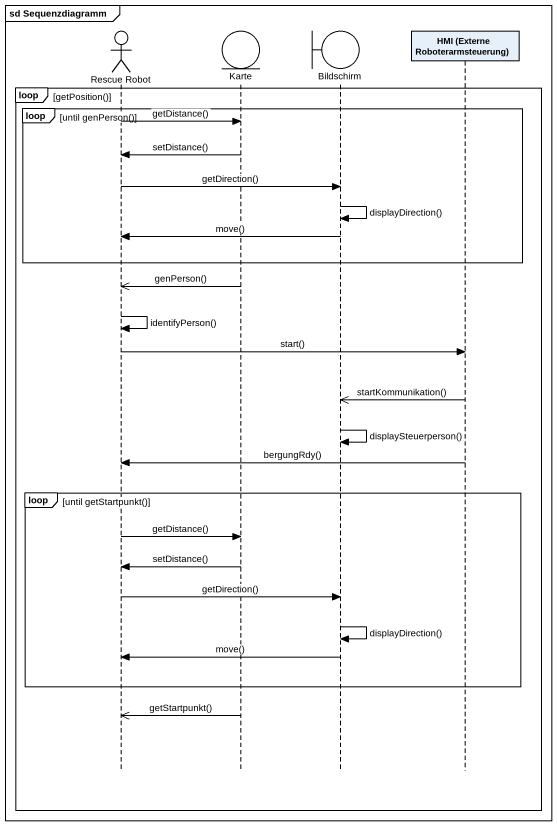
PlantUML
@startuml
mainframe sd Sequenzdiagramm
hide footbox
actor "Rescue Robot" as Rescue_Robot
entity Karte
boundary Bildschirm
participant "HMI (Externe Roboterarmsteuerung)" as HMI_Externe

loop getPosition()
  loop until genPerson()
    Rescue_Robot -> Karte : getDistance()
    Karte -> Rescue_Robot : setDistance()
    Rescue_Robot -> Bildschirm : getDirection()
    Bildschirm -> Bildschirm : displayDirection()
    Bildschirm -> Rescue_Robot : move()
  end
  Karte ->> Rescue_Robot : genPerson()
  Rescue_Robot -> Rescue_Robot : identifyPerson()
  Rescue_Robot -> HMI_Externe : start()
  HMI_Externe ->> Bildschirm : startKommunikation()
  Bildschirm -> Bildschirm : displaySteuerperson()
  HMI_Externe -> Rescue_Robot : bergungRdy()
  loop until getStartpunkt()
    Rescue_Robot -> Karte : getDistance()
    Karte -> Rescue_Robot : setDistance()
    Rescue_Robot -> Bildschirm : getDirection()
    Bildschirm -> Bildschirm : displayDirection()
    Bildschirm -> Rescue_Robot : move()
  end
  Karte ->> Rescue_Robot : getStartpunkt()
end
@enduml
